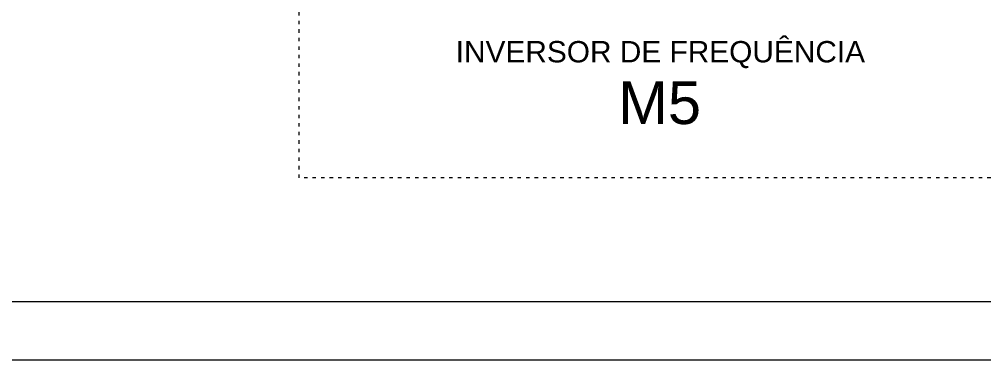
# Model space of a CAD drawing. Header units: millimetres. Extents: x 32696 to 36207, y 16706 to 17911.
# Drawn here: x 35011.3 to 35350, y 16705.7 to 16825.3 of the extents above; entities that cross this region are included whole.
import ezdxf
from ezdxf.enums import TextEntityAlignment as Align

# ---------------------------------------------------------------- set-up
doc = ezdxf.new("R2010")
doc.units = ezdxf.units.MM
doc.header["$LTSCALE"] = 0.1
doc.linetypes.add('ACAD_ISO03W100', pattern=[30, 12, -18])
doc.layers.get('0').update_dxf_attribs({"lineweight": 20})
doc.layers.add('ANNOTATION', color=252, linetype='ACAD_ISO03W100', lineweight=13)
doc.styles.get("Standard").update_dxf_attribs({"font": 'arial.ttf'})

# ---------------------------------------------------------------- blocks, each defined once
blk = doc.blocks.new('FOLHA')
for p, q in [((36314.106, 16878.377), (36104.106, 16878.377)), ((36079.106, 16873.377), (36499.106, 16873.377))]:
    blk.add_line(p, q)

msp = doc.modelspace()

# ---------------------------------------------------------------- linework, layer by layer
at = {"layer": 'ANNOTATION', "lineweight": 20}
msp.add_lwpolyline([(35109.57, 17331.85), (35373.5, 17331.85), (35373.5, 16769.55), (35109.57, 16769.55)], close=True, dxfattribs=at)

# ---------------------------------------------------------------- block references
at = {"xscale": 4.059117410256329, "yscale": 4.059117410256329, "zscale": 4.059117410256329}
msp.add_blockref('FOLHA', (-111946.67, -51785.33), dxfattribs=at)

# ---------------------------------------------------------------- texts
msp.add_text('INVERSOR DE FREQUÊNCIA', height=7.5).set_placement((35236.47, 16807.87), align=Align.BOTTOM_CENTER)
msp.add_text('M5', height=15).set_placement((35236.21, 16803.46), align=Align.TOP_CENTER)

doc.saveas('drawing.dxf')
